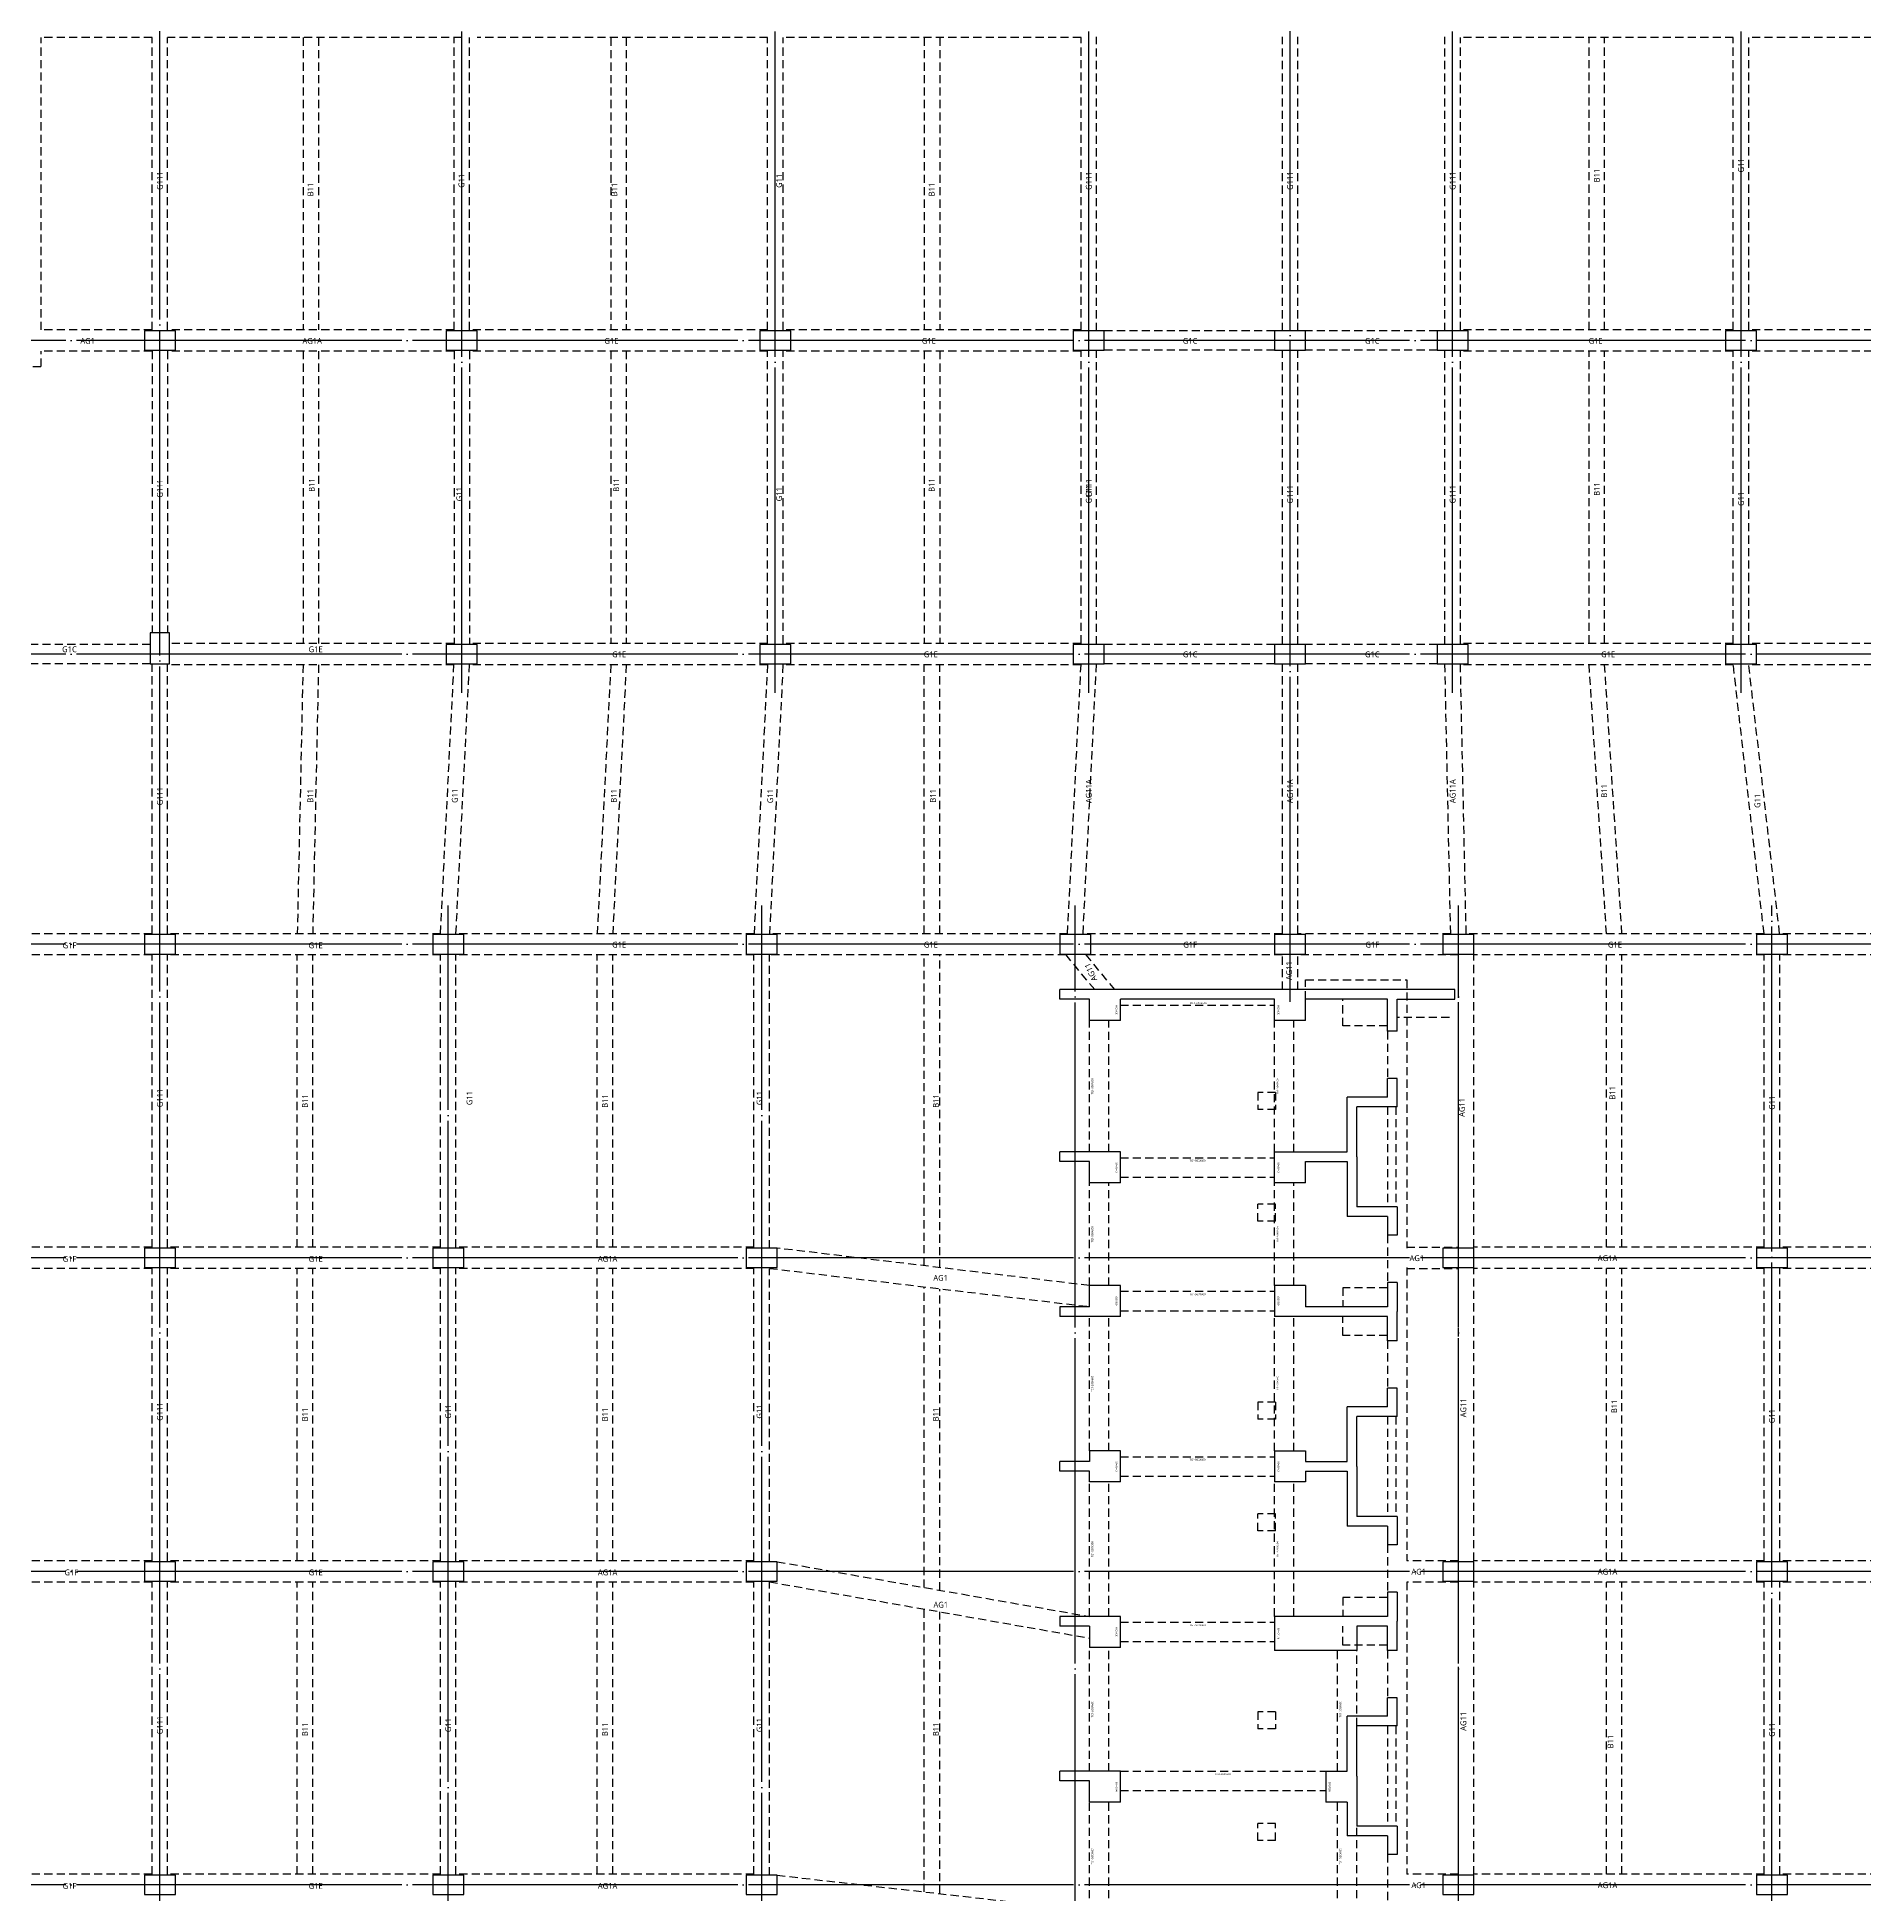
# Model space of a CAD drawing. Header units: millimetres. Extents: x 327808 to 2562540, y -728300 to 402793.
# Drawn here: x 1880730 to 1927949, y -633808 to -585813 of the extents above; entities that cross this region are included whole.
import ezdxf
from ezdxf.enums import TextEntityAlignment as Align
from ezdxf.xclip import XClip

# ---------------------------------------------------------------- set-up
doc = ezdxf.new("R2010")
doc.units = ezdxf.units.MM
doc.header["$LTSCALE"] = 140
doc.header["$XCLIPFRAME"] = 0
doc.linetypes.add('XS-지하주차장$0$CEN', pattern=[62, 60, -1, 0, -1])
doc.linetypes.add('XS-지하주차장$0$HID', pattern=[2.3, 1.5, -0.8])
for name, color, linetype in [('XS-지하주차장$0$AWG', 5, 'XS-지하주차장$0$HID'), ('XS-지하주차장$0$B', 9, 'XS-지하주차장$0$HID'), ('XS-지하주차장$0$CEN-P', 14, 'XS-지하주차장$0$CEN'), ('XS-지하주차장$0$COL', 2, 'Continuous'), ('XS-지하주차장$0$G', 4, 'XS-지하주차장$0$HID'), ('XS-지하주차장$0$TG', 30, 'XS-지하주차장$0$HID'), ('XS-지하주차장$0$W1', 2, 'Continuous'), ('XS-지하주차장$0$W1-H', 11, 'XS-지하주차장$0$HID')]:
    doc.layers.add(name, color=color, linetype=linetype)
for name, color, linetype, plot in [('XS-지하주차장$0$B-TEXT', 7, 'Continuous', False), ('XS-지하주차장$0$DEFPOINT', 144, 'Continuous', False), ('XS-지하주차장$0$G-TEXT', 3, 'Continuous', False), ('XS-지하주차장$0$PD', 145, 'XS-지하주차장$0$HID', False)]:
    doc.layers.add(name, color=color, linetype=linetype, plot=plot)
doc.styles.add('XS-지하주차장$0$맑은 고딕', font='malgun.ttf')
doc.styles.add('XS-지하주차장$0$맑은고딕', font='malgun.ttf')

# ---------------------------------------------------------------- blocks, each defined once
blk = doc.blocks.new('XS-지하주차장$0$B1-4')
at = {"layer": 'XS-지하주차장$0$PD'}
for p, q in [((720, 10065), (720, 8715)), ((3025, 8685), (5615, 8685)), ((11025, 8685), (13615, 8685)), ((19025, 8685), (21615, 8685)), ((935, 8465), (935, 7315)), ((7705, 8465), (7705, 7315)), ((8935, 8465), (8935, 7315)), ((15705, 8465), (15705, 7315)), ((16935, 8465), (16935, 7315)), ((935, 7315), (250, 7315)), ((7705, 7315), (8195, 7315)), ((8935, 7315), (8445, 7315)), ((15705, 7315), (16195, 7315)), ((16935, 7315), (16445, 7315)), ((2655, 5575), (3095, 5575)), ((2655, 5575), (2655, 5120)), ((3095, 5575), (3095, 5120)), ((5985, 5575), (5545, 5575)), ((5545, 5575), (5545, 5120)), ((5985, 5575), (5985, 5120)), ((10655, 5575), (11095, 5575)), ((10655, 5575), (10655, 5120)), ((11095, 5575), (11095, 5120)), ((13985, 5575), (13545, 5575)), ((13545, 5575), (13545, 5120)), ((13985, 5575), (13985, 5120)), ((18655, 5575), (19095, 5575)), ((18655, 5575), (18655, 5120)), ((19095, 5575), (19095, 5120)), ((21985, 5575), (21545, 5575)), ((21545, 5575), (21545, 5120)), ((21985, 5575), (21985, 5120)), ((2655, 5120), (3095, 5120)), ((5985, 5120), (5545, 5120)), ((10655, 5120), (11095, 5120)), ((13985, 5120), (13545, 5120)), ((18655, 5120), (19095, 5120)), ((21985, 5120), (21545, 5120))]:
    blk.add_line(p, q, dxfattribs=at)
at = {"layer": 'XS-지하주차장$0$W1'}
for p, q in [((250, 10205), (0, 10205)), ((0, 10205), (0, 0)), ((250, 8715), (250, 10205)), ((1075, 8715), (250, 8715)), ((1075, 8715), (1075, 8465)), ((3025, 8715), (2295, 8715)), ((2295, 8715), (2295, 8465)), ((3025, 8715), (3025, 7675)), ((5615, 8715), (6345, 8715)), ((5615, 8715), (5615, 7675)), ((6345, 8715), (6345, 8465)), ((7565, 8715), (8320, 8715)), ((7565, 8715), (7565, 8465)), ((9075, 8715), (8320, 8715)), ((9075, 8715), (9075, 8465)), ((11025, 8715), (10295, 8715)), ((10295, 8715), (10295, 8465)), ((11025, 8715), (11025, 7675)), ((13615, 8715), (14345, 8715)), ((13615, 8715), (13615, 7675)), ((14345, 8715), (14345, 8465)), ((15565, 8715), (16320, 8715)), ((15565, 8715), (15565, 8465)), ((17075, 8715), (16320, 8715)), ((17075, 8715), (17075, 8465)), ((19025, 8715), (18295, 8715)), ((18295, 8715), (18295, 8465)), ((19025, 8715), (19025, 7675)), ((21615, 8715), (22345, 8715)), ((21615, 8715), (21615, 7675)), ((22345, 8715), (22345, 8465)), ((1075, 8465), (250, 8465)), ((250, 8465), (250, 6350)), ((2775, 8465), (2295, 8465)), ((2775, 8465), (2775, 7425)), ((5865, 8465), (6345, 8465)), ((5865, 8465), (5865, 7425)), ((7565, 8465), (8195, 8465)), ((8195, 8465), (8195, 6350)), ((8445, 8465), (8445, 5550)), ((9075, 8465), (8445, 8465)), ((10775, 8465), (10295, 8465)), ((10775, 8465), (10775, 7425)), ((13865, 8465), (14345, 8465)), ((13865, 8465), (13865, 7425)), ((15565, 8465), (16195, 8465)), ((16195, 8465), (16195, 5550)), ((16445, 8465), (16445, 7675)), ((17075, 8465), (16445, 8465)), ((18775, 8465), (18295, 8465)), ((18775, 8465), (18775, 7425)), ((21865, 8465), (22345, 8465)), ((21865, 8465), (21865, 7425)), ((4195, 7425), (2775, 7425)), ((4320, 7675), (3025, 7675)), ((4195, 5550), (4195, 7425)), ((4320, 7675), (5615, 7675)), ((4445, 7425), (5865, 7425)), ((4445, 6350), (4445, 7425)), ((12195, 7425), (10775, 7425)), ((12320, 7675), (11025, 7675)), ((12195, 6350), (12195, 7425)), ((12320, 7675), (13615, 7675)), ((12445, 6350), (12445, 7425)), ((12445, 7425), (13865, 7425)), ((16445, 7675), (17075, 7675)), ((17075, 7675), (17075, 5550)), ((20195, 7425), (18775, 7425)), ((20320, 7675), (19025, 7675)), ((20195, 6875), (20195, 7425)), ((20320, 7675), (21615, 7675)), ((20995, 7425), (21865, 7425)), ((20995, 7425), (20995, 6875)), ((20195, 6875), (20995, 6875)), ((800, 6350), (250, 6350)), ((800, 6350), (800, 5550)), ((4995, 6350), (4445, 6350)), ((4995, 6350), (4995, 5550)), ((7645, 6350), (8195, 6350)), ((7645, 6350), (7645, 5550)), ((11920, 6350), (12195, 6350)), ((11920, 5550), (11920, 6350)), ((12445, 6350), (12720, 6350)), ((12720, 6350), (12720, 5550)), ((250, 5550), (250, 1565)), ((800, 5550), (250, 5550)), ((4995, 5550), (4195, 5550)), ((7645, 5550), (8445, 5550)), ((11920, 5550), (12720, 5550)), ((16195, 5550), (17075, 5550)), ((800, 1565), (250, 1565)), ((800, 1565), (800, 765)), ((4995, 1565), (4195, 1565)), ((4195, 1565), (4195, 0)), ((4995, 1565), (4995, 765)), ((8445, 1565), (7645, 1565)), ((7645, 1565), (7645, 765)), ((8445, 1565), (8445, 0)), ((12720, 1565), (11920, 1565)), ((11920, 1565), (11920, 765)), ((12720, 1565), (12720, 765)), ((16995, 1565), (16195, 1565)), ((16195, 1565), (16195, 0)), ((16995, 1565), (16995, 765)), ((20995, 1565), (20195, 1565)), ((20195, 1565), (20195, 0)), ((20995, 1565), (20995, 765)), ((800, 765), (250, 765)), ((250, 765), (250, 0)), ((4995, 765), (4445, 765)), ((4445, 765), (4445, 0)), ((8195, 765), (7645, 765)), ((8195, 765), (8195, 0)), ((11920, 765), (12195, 765)), ((12195, 765), (12195, 0)), ((12720, 765), (12445, 765)), ((12445, 765), (12445, 0)), ((16445, 765), (16445, 0)), ((16445, 765), (16995, 765)), ((20995, 765), (20445, 765)), ((20445, 765), (20445, 0)), ((250, 0), (0, 0)), ((4445, 0), (4195, 0)), ((8195, 0), (8445, 0)), ((12445, 0), (12195, 0)), ((16195, 0), (16445, 0)), ((20445, 0), (20195, 0))]:
    blk.add_line(p, q, dxfattribs=at)
at = {"layer": 'XS-지하주차장$0$DEFPOINT', "color": 1, "style": 'XS-지하주차장$0$맑은고딕', "width": 0.8}
for s, p in [('800X800', (20595, 6975)), ('800X800', (525, 5650)), ('800X800', (4595, 5650)), ('800X800', (8045, 5650)), ('800X800', (12320, 5650)), ('880X2125', (16635, 5650)), ('800X800', (525, 1465)), ('800X800', (4595, 1465)), ('800X800', (8045, 1465)), ('800X800', (12320, 1465)), ('800X800', (16595, 1465)), ('800X800', (20595, 1465))]:
    blk.add_text(s, height=50, dxfattribs=at).set_placement(p, align=Align.MIDDLE_CENTER)
blk = doc.blocks.new('XS-지하주차장$0$B2-W')
at = {"layer": 'XS-지하주차장$0$W1-H'}
for p, q in [((42950, 65710), (42950, 65210)), ((43750, 65710), (42950, 65710)), ((43750, 65210), (43750, 65710)), ((50750, 65710), (50750, 65210)), ((51550, 65710), (50750, 65710)), ((51550, 65210), (51550, 65710)), ((58850, 65710), (58850, 65210)), ((59650, 65710), (58850, 65710)), ((59650, 65210), (59650, 65710)), ((66950, 65710), (66950, 65210)), ((67750, 65710), (66950, 65710)), ((67750, 65210), (67750, 65710)), ((72150, 65710), (72150, 65210)), ((72950, 65710), (72150, 65710)), ((72950, 65210), (72950, 65710)), ((76350, 65710), (76350, 65210)), ((77150, 65710), (76350, 65710)), ((77150, 65210), (77150, 65710)), ((83800, 65710), (83800, 65210)), ((84600, 65710), (83800, 65710)), ((84600, 65210), (84600, 65710)), ((42950, 65210), (43750, 65210)), ((50750, 65210), (51550, 65210)), ((58850, 65210), (59650, 65210)), ((66950, 65210), (67750, 65210)), ((72150, 65210), (72950, 65210)), ((76350, 65210), (77150, 65210)), ((83800, 65210), (84600, 65210)), ((43600, 57910), (43100, 57910)), ((43100, 57910), (43100, 57110)), ((43600, 57110), (43600, 57910)), ((50750, 57610), (50750, 57110)), ((51550, 57610), (50750, 57610)), ((51550, 57110), (51550, 57610)), ((58850, 57610), (58850, 57110)), ((59650, 57610), (58850, 57610)), ((59650, 57110), (59650, 57610)), ((66950, 57610), (66950, 57110)), ((67750, 57610), (66950, 57610)), ((67750, 57110), (67750, 57610)), ((72150, 57610), (72150, 57110)), ((72950, 57610), (72150, 57610)), ((72950, 57110), (72950, 57610)), ((76350, 57610), (76350, 57110)), ((77150, 57610), (76350, 57610)), ((77150, 57110), (77150, 57610)), ((83800, 57610), (83800, 57110)), ((84600, 57610), (83800, 57610)), ((84600, 57110), (84600, 57610)), ((43100, 57110), (43600, 57110)), ((50750, 57110), (51550, 57110)), ((58850, 57110), (59650, 57110)), ((66950, 57110), (67750, 57110)), ((72150, 57110), (72950, 57110)), ((76350, 57110), (77150, 57110)), ((83800, 57110), (84600, 57110)), ((42950, 50110), (42950, 49610)), ((43750, 50110), (42950, 50110)), ((43750, 49610), (43750, 50110)), ((50400, 50110), (50400, 49610)), ((51200, 50110), (50400, 50110)), ((51200, 49610), (51200, 50110)), ((58500, 50110), (58500, 49610)), ((59300, 50110), (58500, 50110)), ((59300, 49610), (59300, 50110)), ((66600, 50110), (66600, 49610)), ((67400, 50110), (66600, 50110)), ((67400, 49610), (67400, 50110)), ((72150, 50110), (72150, 49610)), ((72950, 50110), (72150, 50110)), ((72950, 49610), (72950, 50110)), ((76500, 50110), (76500, 49610)), ((77300, 50110), (76500, 50110)), ((77300, 49610), (77300, 50110)), ((84600, 50110), (84600, 49610)), ((85400, 50110), (84600, 50110)), ((85400, 49610), (85400, 50110)), ((42950, 49610), (43750, 49610)), ((50400, 49610), (51200, 49610)), ((58500, 49610), (59300, 49610)), ((66600, 49610), (67400, 49610)), ((72150, 49610), (72950, 49610)), ((76500, 49610), (77300, 49610)), ((84600, 49610), (85400, 49610)), ((66600, 48440), (66600, 48690)), ((76805, 48690), (66600, 48690)), ((76805, 48440), (76805, 48690)), ((67365, 48440), (66600, 48440)), ((67365, 47890), (67365, 48440)), ((68165, 47890), (68165, 48440)), ((72150, 48440), (68165, 48440)), ((72150, 47890), (72150, 48440)), ((75065, 48440), (72950, 48440)), ((72950, 47890), (72950, 48440)), ((75065, 47615), (75065, 48440)), ((75315, 48440), (76805, 48440)), ((75315, 47615), (75315, 48440)), ((68165, 47890), (67365, 47890)), ((72950, 47890), (72150, 47890)), ((75315, 47615), (75065, 47615)), ((75065, 45915), (75065, 46395)), ((75315, 46395), (75065, 46395)), ((75315, 45665), (75315, 46395)), ((74025, 44495), (74025, 45915)), ((75065, 45915), (74025, 45915)), ((74275, 44370), (74275, 45665)), ((75315, 45665), (74275, 45665)), ((66600, 44245), (66600, 44495)), ((68165, 44495), (66600, 44495)), ((67365, 44245), (66600, 44245)), ((67365, 43695), (67365, 44245)), ((68165, 43695), (68165, 44495)), ((72150, 44495), (74025, 44495)), ((72150, 43695), (72150, 44495)), ((72950, 44245), (74025, 44245)), ((72950, 43695), (72950, 44245)), ((74025, 44245), (74025, 42825)), ((74275, 44370), (74275, 43075)), ((68165, 43695), (67365, 43695)), ((72950, 43695), (72150, 43695)), ((75065, 42825), (74025, 42825)), ((75315, 43075), (74275, 43075)), ((75065, 42825), (75065, 42345)), ((75315, 43075), (75315, 42345)), ((75315, 42345), (75065, 42345)), ((42950, 42010), (42950, 41510)), ((43750, 42010), (42950, 42010)), ((43750, 41510), (43750, 42010)), ((50400, 42010), (50400, 41510)), ((51200, 42010), (50400, 42010)), ((51200, 41510), (51200, 42010)), ((58500, 42010), (58500, 41510)), ((59300, 42010), (58500, 42010)), ((59300, 41510), (59300, 42010)), ((76500, 42010), (76500, 41510)), ((77300, 42010), (76500, 42010)), ((77300, 41510), (77300, 42010)), ((84600, 42010), (84600, 41510)), ((85400, 42010), (84600, 42010)), ((85400, 41510), (85400, 42010)), ((42950, 41510), (43750, 41510)), ((50400, 41510), (51200, 41510)), ((58500, 41510), (59300, 41510)), ((76500, 41510), (77300, 41510)), ((84600, 41510), (85400, 41510)), ((68165, 41045), (67365, 41045)), ((67365, 40495), (67365, 41045)), ((68165, 40245), (68165, 41045)), ((72150, 41045), (72150, 40245)), ((72950, 41045), (72150, 41045)), ((72950, 41045), (72950, 40495)), ((75065, 41125), (75065, 40495)), ((75315, 41125), (75065, 41125)), ((75315, 41125), (75315, 40370)), ((67365, 40495), (66600, 40495)), ((66600, 40495), (66600, 40245)), ((75065, 40495), (72950, 40495)), ((75315, 39615), (75315, 40370)), ((68165, 40245), (66600, 40245)), ((75065, 40245), (72150, 40245)), ((75065, 39615), (75065, 40245)), ((75315, 39615), (75065, 39615)), ((75065, 37915), (75065, 38395)), ((75315, 38395), (75065, 38395)), ((75315, 37665), (75315, 38395)), ((74025, 36495), (74025, 37915)), ((75065, 37915), (74025, 37915)), ((74275, 36370), (74275, 37665)), ((75315, 37665), (74275, 37665)), ((66600, 36245), (66600, 36495)), ((67365, 36495), (66600, 36495)), ((68165, 36770), (67365, 36770)), ((67365, 36770), (67365, 36495)), ((68165, 35970), (68165, 36770)), ((72150, 36770), (72150, 35970)), ((72150, 36770), (72950, 36770)), ((72950, 36770), (72950, 36495)), ((72950, 36495), (74025, 36495)), ((67365, 36245), (66600, 36245)), ((67365, 35970), (67365, 36245)), ((72950, 36245), (74025, 36245)), ((72950, 36245), (72950, 35970)), ((74025, 36245), (74025, 34825)), ((74275, 36370), (74275, 35075)), ((68165, 35970), (67365, 35970)), ((72950, 35970), (72150, 35970)), ((75315, 35075), (74275, 35075)), ((75315, 35075), (75315, 34345)), ((75065, 34825), (74025, 34825)), ((75065, 34825), (75065, 34345)), ((75315, 34345), (75065, 34345)), ((42950, 33910), (42950, 33410)), ((43750, 33910), (42950, 33910)), ((43750, 33410), (43750, 33910)), ((50400, 33910), (50400, 33410)), ((51200, 33910), (50400, 33910)), ((51200, 33410), (51200, 33910)), ((58500, 33910), (58500, 33410)), ((59300, 33910), (58500, 33910)), ((59300, 33410), (59300, 33910)), ((76500, 33910), (76500, 33410)), ((77300, 33910), (76500, 33910)), ((77300, 33410), (77300, 33910)), ((84600, 33910), (84600, 33410)), ((85400, 33910), (84600, 33910)), ((85400, 33410), (85400, 33910)), ((42950, 33410), (43750, 33410)), ((50400, 33410), (51200, 33410)), ((58500, 33410), (59300, 33410)), ((75065, 33125), (75065, 32495)), ((75315, 33125), (75065, 33125)), ((75315, 33125), (75315, 32370)), ((76500, 33410), (77300, 33410)), ((84600, 33410), (85400, 33410)), ((68165, 32495), (66600, 32495)), ((66600, 32495), (66600, 32245)), ((67365, 32245), (66600, 32245)), ((67365, 32245), (67365, 31695)), ((68165, 31695), (68165, 32495)), ((75065, 32495), (72150, 32495)), ((72150, 32495), (72150, 31615)), ((75065, 32245), (74275, 32245)), ((74275, 32245), (74275, 31615)), ((75065, 31615), (75065, 32245)), ((75315, 31615), (75315, 32370)), ((68165, 31695), (67365, 31695)), ((74275, 31615), (72150, 31615)), ((75315, 31615), (75065, 31615)), ((75065, 29915), (75065, 30395)), ((75315, 30395), (75065, 30395)), ((75315, 29665), (75315, 30395)), ((74025, 28495), (74025, 29915)), ((75065, 29915), (74025, 29915)), ((74275, 28370), (74275, 29665)), ((75315, 29665), (74275, 29665)), ((66600, 28245), (66600, 28495)), ((68165, 28495), (66600, 28495)), ((68165, 27695), (68165, 28495)), ((73475, 28495), (74025, 28495)), ((73475, 28495), (73475, 27695)), ((74275, 28370), (74275, 27075)), ((67365, 28245), (66600, 28245)), ((67365, 27695), (67365, 28245)), ((68165, 27695), (67365, 27695)), ((74025, 27695), (73475, 27695)), ((74025, 27695), (74025, 26825)), ((75315, 27075), (74275, 27075)), ((75315, 27075), (75315, 26345)), ((75065, 26825), (74025, 26825)), ((75065, 26825), (75065, 26345)), ((75315, 26345), (75065, 26345)), ((42950, 25810), (42950, 25310)), ((43750, 25810), (42950, 25810)), ((43750, 25310), (43750, 25810)), ((50400, 25810), (50400, 25310)), ((51200, 25810), (50400, 25810)), ((51200, 25310), (51200, 25810)), ((58500, 25810), (58500, 25310)), ((59300, 25810), (58500, 25810)), ((59300, 25310), (59300, 25810)), ((76500, 25810), (76500, 25310)), ((77300, 25810), (76500, 25810)), ((77300, 25310), (77300, 25810)), ((84600, 25810), (84600, 25310)), ((85400, 25810), (84600, 25810)), ((85400, 25310), (85400, 25810)), ((42950, 25310), (43750, 25310)), ((50400, 25310), (51200, 25310)), ((58500, 25310), (59300, 25310)), ((76500, 25310), (77300, 25310)), ((84600, 25310), (85400, 25310))]:
    blk.add_line(p, q, dxfattribs=at)
blk = doc.blocks.new('XS-지하주차장')
at = {"layer": 'XS-지하주차장$0$AWG'}
for p, q in [((579790, 134925), (579790, 142475)), ((578610, 133975), (579790, 133975)), ((579790, 133975), (579790, 134375)), ((612460, 117630), (612460, 118130)), ((612460, 118130), (615075, 118130)), ((615075, 118130), (615075, 111200)), ((614575, 116805), (614575, 115585)), ((614575, 114855), (614575, 112265)), ((614575, 111535), (614575, 110315)), ((615075, 110700), (615075, 103125)), ((614575, 108805), (614575, 107585)), ((614575, 106855), (614575, 104265)), ((614575, 103535), (614575, 102315)), ((615075, 102575), (615075, 95025)), ((614575, 100805), (614575, 99585)), ((614575, 98855), (614575, 96265)), ((614575, 95535), (614575, 94315))]:
    blk.add_line(p, q, dxfattribs=at)
at = {"layer": 'XS-지하주차장$0$B'}
for p, q in [((586560, 142475), (586560, 134925)), ((586960, 142475), (586960, 134925)), ((594510, 142475), (594510, 134925)), ((594910, 142475), (594910, 134925)), ((602610, 142475), (602610, 134925)), ((603010, 142475), (603010, 134925)), ((619785, 134925), (619785, 142475)), ((620185, 134925), (620185, 142475)), ((586560, 134375), (586560, 126825)), ((586960, 134375), (586960, 126825)), ((594510, 134375), (594510, 126825)), ((594910, 134375), (594910, 126825)), ((602610, 134375), (602610, 126825)), ((603010, 134375), (603010, 126825)), ((619785, 126825), (619785, 134375)), ((620185, 126825), (620185, 134375)), ((586559, 126275), (586410, 119325)), ((586959, 126275), (586810, 119325)), ((594510, 126275), (594160, 119325)), ((594910, 126275), (594560, 119325)), ((602610, 119325), (602610, 126275)), ((603010, 119325), (603010, 126275)), ((620235, 119325), (619785, 126275)), ((620635, 119325), (620185, 126275)), ((586410, 111225), (586410, 118775)), ((586810, 111225), (586810, 118775)), ((594160, 111225), (594160, 118775)), ((594560, 111225), (594560, 118775)), ((602610, 110745), (602610, 118775)), ((603010, 110697), (603010, 118775)), ((620235, 111225), (620235, 118775)), ((620635, 111225), (620635, 118775)), ((586410, 103125), (586410, 110675)), ((586810, 103125), (586810, 110675)), ((594160, 103125), (594160, 110675)), ((594560, 103125), (594560, 110675)), ((620235, 103125), (620235, 110675)), ((620635, 103125), (620635, 110675)), ((602610, 102433), (602610, 110191)), ((603010, 102363), (603010, 110144)), ((586410, 95025), (586410, 102575)), ((586810, 95025), (586810, 102575)), ((594160, 95025), (594160, 102575)), ((594560, 95025), (594560, 102575)), ((620235, 95025), (620235, 102575)), ((620635, 95025), (620635, 102575)), ((602610, 94569), (602610, 101875)), ((603010, 94523), (603010, 101805))]:
    blk.add_line(p, q, dxfattribs=at)
at = {"layer": 'XS-지하주차장$0$CEN-P'}
for p, q in [((582860, 48390), (582860, 243390)), ((606860, 125550), (606860, 243390)), ((612060, 117560), (612060, 243390)), ((616260, 125550), (616260, 243390)), ((727990, 134650), (504010, 134650)), ((727990, 126550), (504010, 126550)), ((727990, 119050), (504010, 119050)), ((727990, 110950), (504010, 110950)), ((727990, 102850), (504010, 102850)), ((727990, 94750), (504010, 94750))]:
    blk.add_line(p, q, dxfattribs=at)
at = {"layer": 'XS-지하주차장$0$CEN-P', "color": 181}
for p, q in [((623710, 125550), (623710, 176150)), ((590660, 125550), (590660, 159950)), ((598760, 125550), (598760, 159950)), ((590310, 80050), (590310, 120050)), ((598410, 80050), (598410, 120050)), ((606510, 48390), (606510, 120050)), ((616410, 48390), (616410, 120050)), ((624510, 93750), (624510, 120050))]:
    blk.add_line(p, q, dxfattribs=at)
at = {"layer": 'XS-지하주차장$0$COL'}
for points in [[(582460, 134900), (582460, 134400), (583260, 134400), (583260, 134900)], [(590260, 134900), (590260, 134400), (591060, 134400), (591060, 134900)], [(598360, 134900), (598360, 134400), (599160, 134400), (599160, 134900)], [(606460, 134900), (606460, 134400), (607260, 134400), (607260, 134900)], [(611660, 134900), (611660, 134400), (612460, 134400), (612460, 134900)], [(615860, 134900), (615860, 134400), (616660, 134400), (616660, 134900)], [(623310, 134900), (623310, 134400), (624110, 134400), (624110, 134900)], [(583110, 127100), (582610, 127100), (582610, 126300), (583110, 126300)], [(590260, 126800), (590260, 126300), (591060, 126300), (591060, 126800)], [(598360, 126800), (598360, 126300), (599160, 126300), (599160, 126800)], [(606460, 126800), (606460, 126300), (607260, 126300), (607260, 126800)], [(611660, 126800), (611660, 126300), (612460, 126300), (612460, 126800)], [(615860, 126800), (615860, 126300), (616660, 126300), (616660, 126800)], [(623310, 126800), (623310, 126300), (624110, 126300), (624110, 126800)], [(582460, 119300), (582460, 118800), (583260, 118800), (583260, 119300)], [(589910, 119300), (589910, 118800), (590710, 118800), (590710, 119300)], [(598010, 119300), (598010, 118800), (598810, 118800), (598810, 119300)], [(606110, 119300), (606110, 118800), (606910, 118800), (606910, 119300)], [(611660, 119300), (611660, 118800), (612460, 118800), (612460, 119300)], [(616010, 119300), (616010, 118800), (616810, 118800), (616810, 119300)], [(624110, 119300), (624110, 118800), (624910, 118800), (624910, 119300)], [(582460, 111200), (582460, 110700), (583260, 110700), (583260, 111200)], [(589910, 111200), (589910, 110700), (590710, 110700), (590710, 111200)], [(598010, 111200), (598010, 110700), (598810, 110700), (598810, 111200)], [(616010, 111200), (616010, 110700), (616810, 110700), (616810, 111200)], [(624110, 111200), (624110, 110700), (624910, 110700), (624910, 111200)], [(582460, 103100), (582460, 102600), (583260, 102600), (583260, 103100)], [(589910, 103100), (589910, 102600), (590710, 102600), (590710, 103100)], [(598010, 103100), (598010, 102600), (598810, 102600), (598810, 103100)], [(616010, 103100), (616010, 102600), (616810, 102600), (616810, 103100)], [(624110, 103100), (624110, 102600), (624910, 102600), (624910, 103100)], [(582460, 95000), (582460, 94500), (583260, 94500), (583260, 95000)], [(589910, 95000), (589910, 94500), (590710, 94500), (590710, 95000)], [(598010, 95000), (598010, 94500), (598810, 94500), (598810, 95000)], [(616010, 95000), (616010, 94500), (616810, 94500), (616810, 95000)], [(624110, 95000), (624110, 94500), (624910, 94500), (624910, 95000)]]:
    blk.add_lwpolyline(points, close=True, dxfattribs=at)
at = {"layer": 'XS-지하주차장$0$G'}
for p, q in [((582660, 142475), (579790, 142475)), ((582660, 134925), (582660, 142475)), ((590660, 142475), (583060, 142475)), ((583060, 134925), (583060, 142475)), ((590460, 134925), (590460, 142475)), ((590860, 134925), (590860, 142475)), ((598560, 142475), (591060, 142475)), ((598560, 134925), (598560, 142475)), ((598960, 134925), (598960, 142475)), ((606660, 142475), (598960, 142475)), ((606660, 134925), (606660, 142475)), ((607060, 134900), (607060, 142500)), ((611860, 134900), (611860, 142500)), ((612260, 134900), (612260, 142500)), ((616060, 134900), (616060, 142500)), ((623510, 142475), (616460, 142475)), ((616460, 134925), (616460, 142475)), ((623510, 134925), (623510, 142475)), ((623910, 134925), (623910, 142475)), ((631610, 142475), (623910, 142475)), ((582660, 134925), (579790, 134925)), ((590460, 134925), (583060, 134925)), ((598560, 134925), (590860, 134925)), ((606660, 134925), (598960, 134925)), ((611660, 134900), (607260, 134900)), ((615860, 134900), (612460, 134900)), ((623510, 134925), (616460, 134925)), ((631610, 134925), (623910, 134925)), ((607060, 126800), (607060, 134400)), ((611660, 134400), (607260, 134400)), ((611860, 126800), (611860, 134400)), ((612260, 126800), (612260, 134400)), ((615860, 134400), (612460, 134400)), ((616060, 126800), (616060, 134400)), ((582660, 134375), (579790, 134375)), ((582660, 134375), (582660, 127100)), ((590460, 134375), (583060, 134375)), ((583060, 134375), (583060, 127100)), ((590460, 134375), (590460, 126825)), ((598560, 134375), (590860, 134375)), ((590860, 134375), (590860, 126825)), ((598560, 126825), (598560, 134375)), ((598960, 126825), (598960, 134375)), ((606660, 134375), (598960, 134375)), ((606660, 126825), (606660, 134375)), ((623510, 134375), (616460, 134375)), ((616460, 126825), (616460, 134375)), ((623510, 126825), (623510, 134375)), ((631610, 134375), (623910, 134375)), ((623910, 126825), (623910, 134375)), ((582610, 126800), (578610, 126800)), ((590460, 126825), (583110, 126825)), ((598560, 126825), (590860, 126825)), ((606660, 126825), (598960, 126825)), ((611660, 126800), (607260, 126800)), ((615860, 126800), (612460, 126800)), ((623510, 126825), (616460, 126825)), ((631610, 126825), (623910, 126825)), ((582610, 126300), (578610, 126300)), ((582660, 119325), (582660, 126300)), ((590459, 126275), (583060, 126275)), ((583060, 119325), (583060, 126275)), ((590111, 119325), (590459, 126275)), ((590511, 119325), (590859, 126275)), ((598559, 126275), (590859, 126275)), ((598559, 126275), (598211, 119325)), ((598959, 126275), (598611, 119325)), ((606659, 126275), (598959, 126275)), ((606311, 119325), (606659, 126275)), ((606711, 119325), (607060, 126300)), ((611660, 126300), (607260, 126300)), ((611860, 119325), (611860, 126300)), ((612260, 119325), (612260, 126300)), ((615860, 126300), (612460, 126300)), ((616209, 119325), (616060, 126300)), ((623509, 126275), (616461, 126275)), ((616610, 119325), (616461, 126275)), ((624306, 119325), (623509, 126275)), ((631612, 126275), (623911, 126275)), ((624708, 119325), (623911, 126275)), ((582660, 119325), (578560, 119325)), ((590111, 119325), (583060, 119325)), ((598211, 119325), (590511, 119325)), ((606311, 119325), (598611, 119325)), ((611860, 119325), (606711, 119325)), ((616209, 119325), (612260, 119325)), ((624306, 119325), (616610, 119325)), ((632406, 119325), (624708, 119325)), ((582660, 118775), (578560, 118775)), ((582660, 111225), (582660, 118775)), ((583060, 111225), (583060, 118775)), ((590110, 118775), (583060, 118775)), ((590110, 111225), (590110, 118775)), ((590510, 111225), (590510, 118775)), ((598210, 118775), (590510, 118775)), ((598210, 111225), (598210, 118775)), ((598610, 111200), (598610, 118775)), ((606271, 118775), (598610, 118775)), ((607015, 117880), (606271, 118775)), ((611860, 118775), (606791, 118775)), ((607535, 117880), (606791, 118775)), ((611860, 117880), (611860, 118775)), ((616410, 118775), (612260, 118775)), ((612260, 117880), (612260, 118775)), ((616410, 111225), (616410, 118775)), ((616810, 111225), (616810, 118775)), ((624310, 118775), (616810, 118775)), ((624310, 111225), (624310, 118775)), ((624710, 111225), (624710, 118775)), ((632410, 118775), (624710, 118775)), ((582660, 111225), (578560, 111225)), ((590110, 111225), (583060, 111225)), ((598210, 111225), (590510, 111225)), ((606875, 110235), (598810, 111200)), ((615075, 111225), (616410, 111225)), ((624310, 111225), (616810, 111225)), ((632410, 111225), (624710, 111225)), ((582660, 110675), (578560, 110675)), ((582660, 103125), (582660, 110675)), ((583060, 103125), (583060, 110675)), ((590110, 110675), (583060, 110675)), ((590110, 103125), (590110, 110675)), ((590510, 103125), (590510, 110675)), ((598210, 110675), (590510, 110675)), ((598210, 103125), (598210, 110675)), ((598610, 103100), (598610, 110670)), ((606810, 109689), (598610, 110670)), ((615075, 110675), (616410, 110675)), ((616410, 103125), (616410, 110675)), ((616810, 103125), (616810, 110675)), ((624310, 110675), (616810, 110675)), ((624310, 103125), (624310, 110675)), ((624710, 103125), (624710, 110675)), ((632410, 110675), (624710, 110675)), ((582660, 103125), (578560, 103125)), ((590110, 103125), (583060, 103125)), ((598210, 103125), (590510, 103125)), ((598810, 103100), (606875, 101685)), ((616410, 103125), (615075, 103125)), ((624310, 103125), (616810, 103125)), ((632410, 103125), (624710, 103125)), ((582660, 102575), (578560, 102575)), ((582660, 95025), (582660, 102575)), ((583060, 95025), (583060, 102575)), ((590110, 102575), (583060, 102575)), ((590110, 95025), (590110, 102575)), ((590510, 95025), (590510, 102575)), ((598210, 102575), (590510, 102575)), ((598210, 95025), (598210, 102575)), ((598610, 95000), (598610, 102577)), ((598610, 102577), (606875, 101127)), ((616410, 102575), (615075, 102575)), ((616410, 95025), (616410, 102575)), ((616810, 95025), (616810, 102575)), ((624310, 102575), (616810, 102575)), ((624310, 95025), (624310, 102575)), ((624710, 95025), (624710, 102575)), ((632410, 102575), (624710, 102575)), ((582660, 95025), (578560, 95025)), ((590110, 95025), (583060, 95025)), ((598210, 95025), (590510, 95025)), ((598810, 95000), (606875, 94085)), ((616410, 95025), (615075, 95025)), ((624310, 95025), (616810, 95025)), ((632410, 95025), (624710, 95025))]:
    blk.add_line(p, q, dxfattribs=at)
at = {"layer": 'XS-지하주차장$0$TG'}
for p, q in [((607675, 117480), (611660, 117480)), ((606875, 113685), (606875, 117080)), ((607375, 113685), (607375, 117080)), ((611660, 113685), (611660, 117080)), ((612160, 113685), (612160, 117080)), ((607675, 113535), (611660, 113535)), ((606875, 110235), (606875, 112885)), ((607375, 110235), (607375, 112885)), ((607675, 113035), (611660, 113035)), ((611660, 110235), (611660, 112885)), ((612160, 110235), (612160, 112885)), ((607675, 110085), (611660, 110085)), ((606875, 105960), (606875, 109435)), ((607375, 105960), (607375, 109435)), ((607675, 109585), (611660, 109585)), ((611660, 105960), (611660, 109435)), ((612160, 105960), (612160, 109435)), ((607675, 105810), (611660, 105810)), ((606875, 101685), (606875, 105160)), ((607375, 101685), (607375, 105160)), ((607675, 105310), (611660, 105310)), ((611660, 101685), (611660, 105160)), ((612160, 101685), (612160, 105160)), ((607675, 101535), (611660, 101535)), ((606875, 97685), (606875, 100885)), ((607375, 97685), (607375, 100885)), ((607675, 101035), (611660, 101035)), ((613285, 97685), (613285, 100805)), ((613785, 98855), (613785, 100805)), ((607675, 97685), (612985, 97685)), ((607675, 97185), (612985, 97185)), ((606875, 94085), (606875, 96885)), ((607375, 94085), (607375, 96885)), ((613285, 94085), (613285, 96885)), ((613785, 94085), (613785, 96265))]:
    blk.add_line(p, q, dxfattribs=at)
at = {"layer": 'XS-지하주차장$0$W1', "rotation": 270}
blk.add_blockref('XS-지하주차장$0$B1-4', (606110, 117880), dxfattribs=at)
at = {"layer": 'XS-지하주차장$0$W1-H'}
blk.add_blockref('XS-지하주차장$0$B2-W', (539510, 69190), dxfattribs=at)
at = {"layer": 'XS-지하주차장$0$B-TEXT', "color": 0, "style": 'XS-지하주차장$0$맑은 고딕'}
for s, rotation, p in [('G11', 90, (623709, 139175)), ('G111', 90, (582859, 138778)), ('G11', 90, (590651, 138778)), ('G11', 90, (598859, 138778)), ('G111', 90, (606859, 138778)), ('G111', 90, (612059, 138778)), ('G111', 90, (616259, 138778)), ('B11', 90, (619984, 138912)), ('B11', 90, (586750, 138552)), ('B11', 90, (594600, 138552)), ('B11', 90, (602800, 138552)), ('B11', 90, (586784, 130916)), ('B11', 90, (594651, 130916)), ('B11', 90, (602800, 130916)), ('G111', 90, (606859, 130837)), ('G111', 90, (582859, 130828)), ('G11', 90, (590596, 130678)), ('G11', 90, (598859, 130678)), ('G111', 90, (606859, 130678)), ('G111', 90, (612059, 130678)), ('G111', 90, (616259, 130678)), ('B11', 90, (619984, 130812)), ('G11', 90, (623709, 130558)), ('G111', 90, (582859, 122878)), ('B11', 90, (586747, 122884)), ('G11', 90, (590479, 122887)), ('B11', 90, (594590, 122884)), ('G11', 90, (598629, 122878)), ('B11', 90, (602834, 122884)), ('AG11A', 90, (606859, 123005)), ('AG11A', 90, (612059, 123005)), ('AG11A', 90, (616259, 123005)), ('B11', 90, (620176, 123012)), ('G11', 90, (624134, 122758)), ('AG11', 90, (612034, 118369)), ('AG11', 114.2795, (606912, 118330)), ('G111', 90, (582859, 115078)), ('G11', 90, (590859, 115078)), ('B11', 90, (620386, 115212)), ('B11', 90, (586609, 115002)), ('B11', 90, (594359, 115002)), ('B11', 90, (602909, 115002)), ('AG11', 90, (616498, 114837)), ('G11', 90, (624509, 114958)), ('G111', 90, (582859, 106978)), ('B11', 90, (586609, 106902)), ('G11', 90, (590309, 106978)), ('B11', 90, (594359, 106902)), ('B11', 90, (602909, 106902)), ('AG11', 90, (616537, 107075)), ('B11', 90, (620434, 107112)), ('G11', 90, (624509, 106858)), ('G111', 90, (582859, 98878)), ('B11', 90, (586609, 98768)), ('G11', 90, (590309, 98878)), ('B11', 90, (594359, 98768)), ('B11', 90, (602909, 98768)), ('AG11', 90, (616537, 98975)), ('G11', 90, (624509, 98758)), ('B11', 90, (620336, 98453))]:
    blk.add_text(s, height=150, rotation=rotation, dxfattribs=at).set_placement(p, align=Align.MIDDLE_CENTER)
at = {"layer": 'XS-지하주차장$0$DEFPOINT', "color": 2, "style": 'XS-지하주차장$0$맑은고딕'}
for s, p in [('TWG1-400X600', (609668, 117530)), ('TG1-500X600', (609668, 113460)), ('TG1-500X600', (609668, 110010)), ('TG1-500X600', (609668, 105735)), ('TG1-500X600', (609668, 101460)), ('TG1-500X600', (610330, 97610))]:
    blk.add_text(s, height=50, dxfattribs=at).set_placement(p, align=Align.MIDDLE_CENTER)
for p in [(606950, 115383), (611735, 115383), (606950, 111560), (611735, 111560), (606950, 107698), (611735, 107698), (606950, 103423), (611735, 103423), (606950, 99285), (613360, 99285), (606950, 95485), (613360, 95485)]:
    blk.add_text('TG1-500X600', height=50, rotation=90, dxfattribs=at).set_placement(p, align=Align.MIDDLE_CENTER)
at = {"layer": 'XS-지하주차장$0$G-TEXT', "color": 3, "linetype": 'XS-지하주차장$0$HID', "style": 'XS-지하주차장$0$맑은 고딕'}
for s, p in [('AG1', (580994, 134641)), ('AG1A', (586795, 134641)), ('G1E', (594528, 134641)), ('G1E', (602728, 134641)), ('G1C', (609478, 134641)), ('G1C', (614184, 134641)), ('G1E', (619953, 134641)), ('G1C', (580525, 126673)), ('G1E', (586884, 126673)), ('G1E', (594728, 126541)), ('G1E', (602778, 126541)), ('G1C', (609478, 126541)), ('G1C', (614184, 126541)), ('G1E', (620278, 126541)), ('G1E', (586884, 119023)), ('G1E', (594728, 119041)), ('G1E', (602778, 119041)), ('G1E', (620453, 119041)), ('G1E', (586884, 110923)), ('AG1A', (594427, 110923)), ('AG1', (615335, 110941)), ('AG1A', (620261, 110941)), ('AG1', (603033, 110432)), ('G1E', (586884, 102823)), ('AG1A', (594427, 102823)), ('AG1', (615383, 102841)), ('AG1A', (620261, 102841)), ('AG1', (603036, 101988)), ('G1E', (586884, 94723)), ('AG1A', (594427, 94723)), ('AG1', (615383, 94741)), ('AG1A', (620261, 94741))]:
    blk.add_text(s, height=150, dxfattribs=at).set_placement(p, align=Align.MIDDLE_CENTER)
at = {"layer": 'XS-지하주차장$0$G-TEXT', "color": 1, "linetype": 'XS-지하주차장$0$HID', "style": 'XS-지하주차장$0$맑은 고딕'}
for p in [(580525, 119023), (609478, 119041), (614184, 119041), (580525, 110923), (580575, 102823), (580525, 94723)]:
    blk.add_text('G1F', height=150, dxfattribs=at).set_placement(p, align=Align.MIDDLE_CENTER)
at = {"layer": 'XS-지하주차장$0$G-TEXT', "color": 3, "linetype": 'XS-지하주차장$0$HID', "style": 'XS-지하주차장$0$맑은 고딕'}
for p in [(598352, 115078), (598352, 106978), (598352, 98878)]:
    blk.add_text('G11', height=150, rotation=90, dxfattribs=at).set_placement(p, align=Align.MIDDLE_CENTER)

msp = doc.modelspace()

# ---------------------------------------------------------------- block references
ref = msp.add_blockref('XS-지하주차장', (1301040, -728300))
XClip(ref).set_block_clipping_path([(0, -0.0000000001), (1261500, 297000)])

doc.saveas('drawing.dxf')
